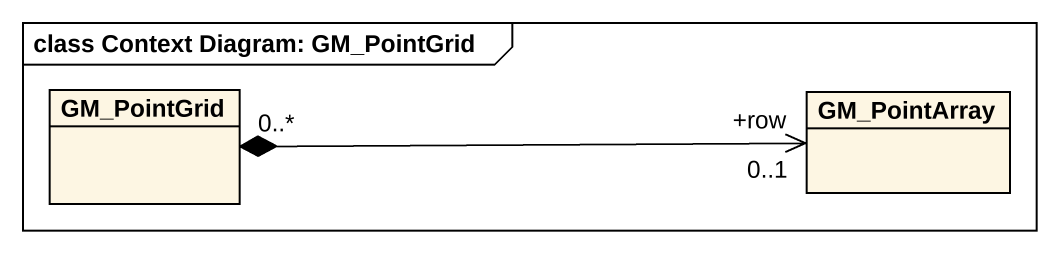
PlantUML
@startuml
mainframe class Context Diagram: GM_PointGrid
hide circle
hide empty members
class GM_PointGrid
class GM_PointArray
GM_PointGrid "0..*" *-right-> "+row\n0..1" GM_PointArray
@enduml
